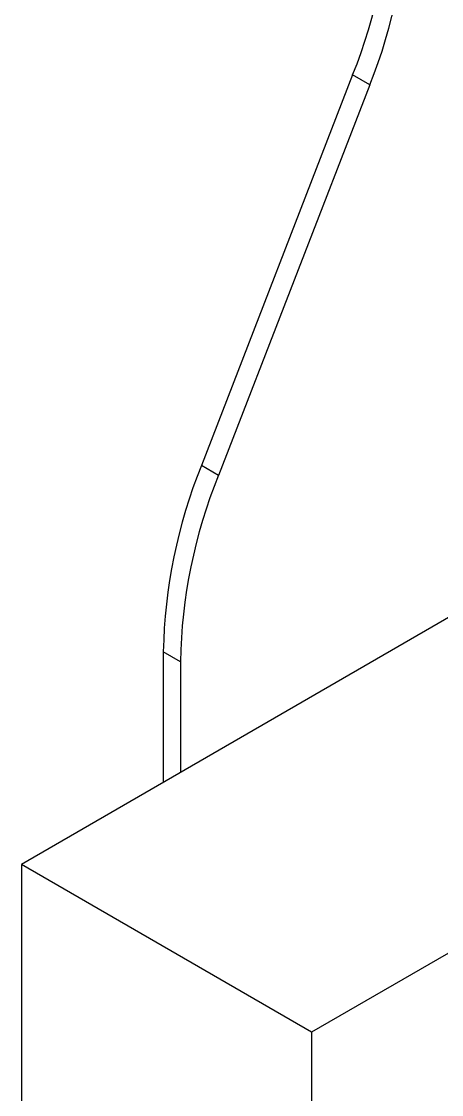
# Model space of a CAD drawing. Header units: millimetres. Extents: x -190 to 12889, y -227 to 3957.
# Drawn here: x 12074.6 to 12126.8, y 603.9 to 737.1 of the extents above; entities that cross this region are included whole.
import ezdxf

# ---------------------------------------------------------------- set-up
doc = ezdxf.new("R2010")
doc.units = ezdxf.units.MM
doc.header["$LTSCALE"] = 0.7
doc.layers.get('0').update_dxf_attribs({"color": 255})
doc.layers.add('DIM', color=94, linetype='Continuous', lineweight=25)

# ---------------------------------------------------------------- blocks, each defined once
blk = doc.blocks.new('3d')
at = {"color": 5, "linetype": 'Continuous', "lineweight": 25}
for p, q in [((17513.66, 654.31), (17494.85, 605.83)), ((17515.78, 653.09), (17513.66, 654.31)), ((17515.78, 653.09), (17496.97, 604.6)), ((17561.34, 607.6), (17472.49, 556.3)), ((17496.97, 604.6), (17494.85, 605.83)), ((17492.24, 581.46), (17490.11, 582.68)), ((17490.11, 582.68), (17490.11, 566.48)), ((17492.24, 581.46), (17492.24, 567.7)), ((17553.1, 561.2), (17508.55, 535.49)), ((17508.55, 535.49), (17472.49, 556.3)), ((17472.49, 556.3), (17472.49, 515.48)), ((17508.55, 535.49), (17508.55, 494.66))]:
    blk.add_line(p, q, dxfattribs=at)
for centre, start, end in [((17453.32, 678.72), 337.9788, 358.8918), ((17455.44, 677.49), 337.9788, 358.8918), ((17555.2, 581.42), 157.9788, 178.8918), ((17557.32, 580.2), 157.9788, 178.8918)]:
    blk.add_arc(centre, 65.09, start, end, dxfattribs=at)

msp = doc.modelspace()

# ---------------------------------------------------------------- block references
at = {"layer": 'DIM'}
msp.add_blockref('3d', (-5397.9356, 76.177), dxfattribs=at)

doc.saveas('drawing.dxf')
